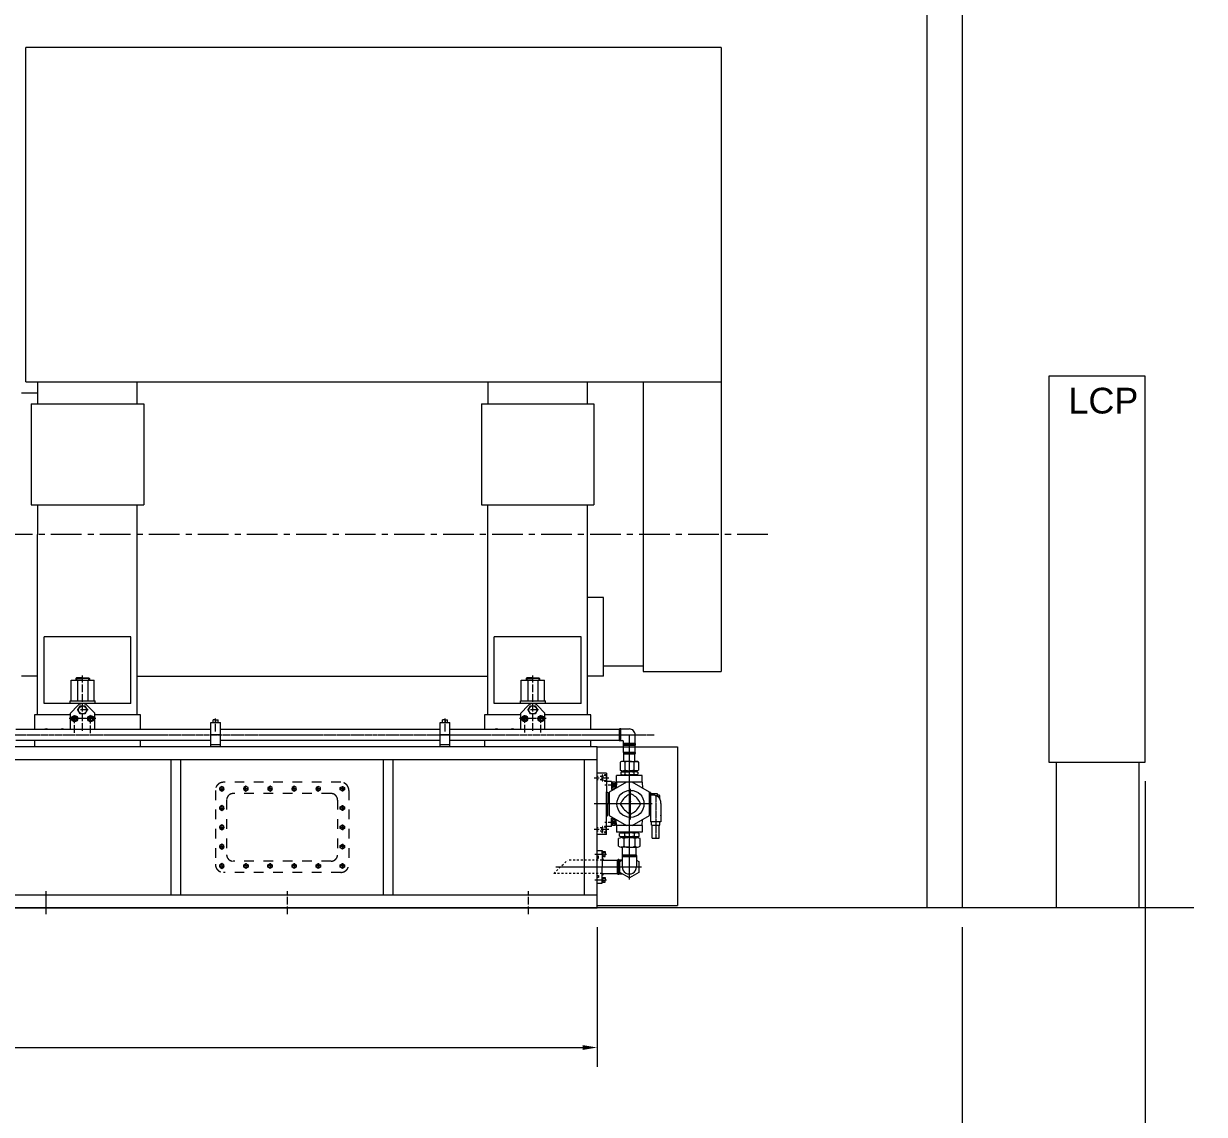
# Model space of a CAD drawing. Header units: millimetres. Extents: x 907 to 806139, y 2004 to 615514.
# Drawn here: x 429443 to 522693, y 344287 to 430429 of the extents above; entities that cross this region are included whole.
import ezdxf

# ---------------------------------------------------------------- set-up
doc = ezdxf.new("R2010")
doc.units = ezdxf.units.MM
doc.header["$LTSCALE"] = 25.4
for name, pattern in [('ACAD_ISO04W100', [30, 24, -3, 0, -3]), ('CENTER', [50.8, 31.75, -6.35, 6.35, -6.35]), ('CHAIN', [0.7087, 0.4724, -0.0591, 0.1181, -0.0591]), ('EB_DASH', [6, 3, -3])]:
    doc.linetypes.add(name, pattern=pattern)
doc.layers.get('Defpoints').update_dxf_attribs({"lineweight": 5})
for name, color, linetype, lineweight in [('06___ANNOTATIONS', 7, 'Continuous', 5), ('CAXA0', 7, 'Continuous', 5), ('CAXA1', 5, 'CENTER', 5)]:
    doc.layers.add(name, color=color, linetype=linetype, lineweight=lineweight)
doc.styles.add('Roman', font='arial.ttf')
doc.styles.get("Standard").update_dxf_attribs({"font": 'arial.ttf'})
doc.dimstyles.new('ISO-25', dxfattribs={"dimscale": 30, "dimtxt": 38.1, "dimasz": 38.1, "dimexe": 50.8, "dimexo": 50.8, "dimgap": 15.875, "dimtad": 1, "dimtih": 1, "dimtoh": 1, "dimdec": 1, "dimlfac": 0.03937, "dimdsep": 46, "dimtxsty": 'Standard', "dimcen": 63.5, "dimclrd": 7, "dimclre": 7, "dimclrt": 7, "dimadec": 0, "dimazin": 0, "dimtfac": 1, "dimtdec": 1, "dimtmove": 0, "dimatfit": 3, "dimfxl": 25.4, "dimlwd": 5, "dimlwe": 5, "dimarcsym": 0})

# ---------------------------------------------------------------- blocks, each defined once
blk = doc.blocks.new('*D154')
at = {"color": 7, "linetype": 'Continuous', "lineweight": 5, "transparency": 16777216}
for p, q in [((376031, 359082), (376031, 348043)), ((474741, 359082), (474741, 348043)), ((377174, 349567), (473598, 349567))]:
    blk.add_line(p, q, dxfattribs=at)
at = {"color": 7, "transparency": 16777216}
for points in [[(377174, 349758), (377174, 349377), (376031, 349567)], [(473598, 349758), (473598, 349377), (474741, 349567)]]:
    blk.add_solid(points, dxfattribs=at)
at = {"layer": 'Defpoints', "color": 0, "transparency": 16777216}
for p in [(376031, 360606), (474741, 360606), (474741, 349567)]:
    blk.add_point(p, dxfattribs=at)
at = {"color": 7, "lineweight": 5, "transparency": 16777216, "insert": (425386, 352520), "char_height": 4953, "attachment_point": 5, "style": 'Roman'}
blk.add_mtext('A', dxfattribs=at)
blk = doc.blocks.new('*D155')
at = {"color": 7, "linetype": 'Continuous', "lineweight": 5, "transparency": 16777216}
for p, q in [((518020, 370590), (518020, 337458)), ((503555, 359082), (503555, 337458)), ((504698, 338982), (516877, 338982)), ((510787, 338982), (510787, 324055)), ((510787, 324055), (522693, 324055))]:
    blk.add_line(p, q, dxfattribs=at)
at = {"color": 7, "transparency": 16777216}
for points in [[(504698, 339173), (504698, 338792), (503555, 338982)], [(516877, 339173), (516877, 338792), (518020, 338982)]]:
    blk.add_solid(points, dxfattribs=at)
at = {"layer": 'Defpoints', "color": 0, "transparency": 16777216}
for p in [(518020, 372114), (503555, 360606), (518020, 338982)]:
    blk.add_point(p, dxfattribs=at)
at = {"color": 7, "lineweight": 5, "transparency": 16777216, "insert": (516740, 327060), "char_height": 4953, "attachment_point": 5, "style": 'Roman'}
blk.add_mtext('569', dxfattribs=at)
blk = doc.blocks.new('*D156')
at = {"color": 7, "linetype": 'Continuous', "lineweight": 5, "transparency": 16777216}
for p, q in [((311273, 368840), (311273, 337458)), ((503555, 359082), (503555, 337458)), ((502412, 338982), (312416, 338982))]:
    blk.add_line(p, q, dxfattribs=at)
at = {"color": 7, "transparency": 16777216}
for points in [[(312416, 339173), (312416, 338792), (311273, 338982)], [(502412, 339173), (502412, 338792), (503555, 338982)]]:
    blk.add_solid(points, dxfattribs=at)
at = {"layer": 'Defpoints', "color": 0, "transparency": 16777216}
for p in [(311273, 370364), (503555, 360606), (311273, 338982)]:
    blk.add_point(p, dxfattribs=at)
at = {"color": 7, "lineweight": 5, "transparency": 16777216, "insert": (407414, 342020), "char_height": 4953, "attachment_point": 5, "style": 'Roman'}
blk.add_mtext('C', dxfattribs=at)

msp = doc.modelspace()

# ---------------------------------------------------------------- linework, layer by layer
at = {"color": 7, "lineweight": 5}
for p, q in [((500760.86, 439345.85), (500760.86, 360605.85)), ((503554.86, 439345.85), (503554.86, 360605.85)), ((484520.4, 428550.85), (429609.61, 428550.85)), ((429609.61, 402134.85), (429609.61, 428550.85)), ((484520.4, 428550.85), (484520.4, 379274.74)), ((429609.61, 402134.85), (478360.9, 402134.85)), ((430545.4, 402134.85), (430545.4, 400414.7)), ((438419.4, 400414.7), (438419.4, 402134.85)), ((466105.4, 402134.85), (466105.4, 400414.7)), ((473979.4, 400414.7), (473979.4, 402134.85)), ((478360.9, 402134.85), (484520.4, 402134.85)), ((478360.9, 402134.85), (478360.9, 379274.74)), ((518020.1, 402594.25), (510400.1, 402594.25)), ((510400.1, 402594.25), (510400.1, 372114.25)), ((518020.1, 372114.25), (518020.1, 402594.25)), ((430545.4, 401245.85), (429275.4, 401245.85)), ((430037.4, 400414.7), (438927.4, 400414.7)), ((430037.4, 400414.7), (430037.4, 392437.85)), ((438927.4, 400414.7), (438927.4, 392437.85)), ((465597.4, 400414.7), (474487.4, 400414.7)), ((465597.4, 400414.7), (465597.4, 392437.85)), ((474487.4, 400414.7), (474487.4, 392437.85)), ((430037.4, 392437.85), (438927.4, 392437.85)), ((430545.4, 392437.85), (430545.4, 390069.85)), ((438419.4, 375845.85), (438419.4, 392437.85)), ((465597.4, 392437.85), (474487.4, 392437.85)), ((466105.4, 375845.85), (466105.4, 392437.85)), ((473979.4, 375845.85), (473979.4, 392437.85)), ((430545.4, 375845.85), (430545.4, 390069.85)), ((475249.4, 385116.85), (473979.4, 385116.85)), ((475249.4, 378893.85), (475249.4, 385116.85)), ((431053.4, 376734.85), (431053.4, 382005.35)), ((437911.4, 382005.35), (431053.4, 382005.35)), ((437911.4, 376734.85), (437911.4, 382005.35)), ((466613.4, 376734.85), (466613.4, 382005.35)), ((473471.4, 382005.35), (466613.4, 382005.35)), ((473471.4, 376734.85), (473471.4, 382005.35)), ((475249.4, 379707.03), (478360.9, 379707.03)), ((430545.4, 378893.85), (429275.4, 378893.85)), ((433626.42, 378766.85), (433568, 378720.11)), ((433568, 378720.11), (433568, 378589.05)), ((433568, 378720.11), (434101.4, 378720.11)), ((434101.4, 378766.85), (433626.42, 378766.85)), ((433626.42, 378720.11), (433626.42, 378589.05)), ((434101.4, 378766.85), (434576.38, 378766.85)), ((434634.8, 378720.11), (434101.4, 378720.11)), ((434576.38, 378766.85), (434634.8, 378720.11)), ((434576.38, 378720.11), (434576.38, 378589.05)), ((434634.8, 378720.11), (434634.8, 378589.05)), ((438419.4, 378893.85), (466105.4, 378893.85)), ((469186.42, 378766.85), (469128, 378720.11)), ((469128, 378720.11), (469128, 378589.05)), ((469128, 378720.11), (469661.4, 378720.11)), ((469661.4, 378766.85), (469186.42, 378766.85)), ((469186.42, 378720.11), (469186.42, 378589.05)), ((469661.4, 378766.85), (470136.38, 378766.85)), ((470194.8, 378720.11), (469661.4, 378720.11)), ((470136.38, 378766.85), (470194.8, 378720.11)), ((470136.38, 378720.11), (470136.38, 378589.05)), ((470194.8, 378720.11), (470194.8, 378589.05)), ((475249.4, 378893.85), (473979.4, 378893.85)), ((478360.9, 379274.74), (484520.4, 379274.74)), ((433187, 378589.05), (435015.8, 378589.05)), ((433187, 376938.05), (433187, 378589.05)), ((433698.1, 378589.05), (433698.1, 376938.05)), ((434504.69, 378589.05), (434504.69, 376938.05)), ((435015.8, 376938.05), (435015.8, 378589.05)), ((468747, 378589.05), (470575.8, 378589.05)), ((468747, 376938.05), (468747, 378589.05)), ((469258.1, 378589.05), (469258.1, 376938.05)), ((470064.69, 378589.05), (470064.69, 376938.05)), ((470575.8, 376938.05), (470575.8, 378589.05)), ((437911.4, 376734.85), (431053.4, 376734.85)), ((433110.8, 376734.85), (433110.8, 376938.05)), ((433110.8, 376938.05), (435092, 376938.05)), ((435092, 376734.85), (435092, 376938.05)), ((473471.4, 376734.85), (466613.4, 376734.85)), ((468670.8, 376734.85), (468670.8, 376938.05)), ((468670.8, 376938.05), (470652, 376938.05)), ((470652, 376734.85), (470652, 376938.05)), ((433148.85, 375845.85), (430291.35, 375845.85)), ((430291.35, 375845.85), (430291.35, 374702.85)), ((433148.9, 375845.85), (430545.4, 375845.85)), ((433148.9, 375972.85), (433736.28, 376580.05)), ((433148.9, 374702.85), (433148.9, 375972.85)), ((435053.9, 375972.85), (434466.52, 376580.05)), ((438673.35, 375845.85), (435053.85, 375845.85)), ((435053.9, 374702.85), (435053.9, 375972.85)), ((438419.4, 375845.85), (435053.9, 375845.85)), ((438673.35, 374702.85), (438673.35, 375845.85)), ((468708.85, 375845.85), (465851.35, 375845.85)), ((465851.35, 375845.85), (465851.35, 374702.85)), ((468708.9, 375845.85), (466105.4, 375845.85)), ((468708.9, 375972.85), (469296.28, 376580.05)), ((468708.9, 374702.85), (468708.9, 375972.85)), ((470613.9, 375972.85), (470026.52, 376580.05)), ((474233.35, 375845.85), (470613.85, 375845.85)), ((470613.9, 374702.85), (470613.9, 375972.85)), ((473979.4, 375845.85), (470613.9, 375845.85)), ((474233.35, 374702.85), (474233.35, 375845.85)), ((444220.17, 373305.85), (444220.17, 375236.25)), ((444220.17, 375236.25), (444982.17, 375236.25)), ((444601.17, 375439.45), (444403.2, 375439.45)), ((444403.2, 375236.25), (444403.2, 375439.45)), ((444601.17, 375439.45), (444799.15, 375439.45)), ((444601.17, 375439.45), (444601.17, 375236.25)), ((444799.15, 375236.25), (444799.15, 375439.45)), ((444982.17, 373305.85), (444982.17, 375236.25)), ((462341.07, 373305.85), (462341.07, 375236.25)), ((462341.07, 375236.25), (463103.07, 375236.25)), ((462722.07, 375439.45), (462524.09, 375439.45)), ((462524.09, 375236.25), (462524.09, 375439.45)), ((462722.07, 375439.45), (462920.04, 375439.45)), ((462722.07, 375439.45), (462722.07, 375236.25)), ((462920.04, 375236.25), (462920.04, 375439.45)), ((463103.07, 373305.85), (463103.07, 375236.25)), ((428832.24, 374702.85), (444220.17, 374702.85)), ((444982.17, 374271.05), (444220.17, 374271.05)), ((444982.17, 374702.85), (462341.07, 374702.85)), ((463103.07, 374271.05), (462341.07, 374271.05)), ((463103.07, 374702.85), (476468.02, 374702.85)), ((476519.35, 374613.95), (476468.02, 374702.85)), ((476468.02, 374702.85), (476468.02, 373839.25)), ((476519.35, 374613.95), (476599.38, 374728.25)), ((476519.35, 374271.05), (476519.35, 374613.95)), ((476519.35, 374588.55), (476519.35, 374613.95)), ((476519.35, 374271.05), (476519.35, 373928.15)), ((476599.38, 374728.25), (477281.35, 374728.25)), ((476599.38, 373813.85), (476599.38, 374728.25)), ((477737.73, 373587.46), (477737.73, 374243.66)), ((474741.35, 373305.85), (411134.42, 373305.85)), ((428832.24, 373839.25), (444220.17, 373839.25)), ((430291.35, 373839.25), (430291.35, 373305.85)), ((438673.35, 373305.85), (438673.35, 373839.25)), ((444220.17, 373509.05), (444982.17, 373509.05)), ((444982.17, 373839.25), (462341.07, 373839.25)), ((462341.07, 373509.05), (463103.07, 373509.05)), ((463103.07, 373839.25), (476468.02, 373839.25)), ((465851.35, 373839.25), (465851.35, 373305.85)), ((474233.35, 373305.85), (474233.35, 373839.25)), ((474741.35, 360605.85), (474741.35, 373305.85)), ((474741.35, 373305.85), (481091.35, 373305.85)), ((476519.35, 373928.15), (476468.02, 373839.25)), ((476519.35, 373928.15), (476599.38, 373813.85)), ((476599.38, 373813.85), (476748.77, 373813.85)), ((476824.97, 373587.46), (476824.97, 373737.65)), ((476936.94, 373509.05), (476824.97, 373587.46)), ((477737.73, 373587.46), (476824.97, 373587.46)), ((476936.94, 373509.05), (476824.97, 373430.65)), ((476824.97, 372876.26), (476824.97, 373430.65)), ((477737.73, 373430.65), (476824.97, 373430.65)), ((476936.94, 373509.05), (477625.75, 373509.05)), ((477625.75, 373509.05), (477737.73, 373587.46)), ((477625.75, 373509.05), (477737.73, 373430.65)), ((477737.73, 372876.26), (477737.73, 373430.65)), ((481091.35, 373305.85), (481091.35, 360776.86)), ((474741.35, 372289.85), (393467.76, 372289.85)), ((441093.97, 361621.85), (441093.97, 372289.85)), ((441855.97, 361621.85), (441855.97, 372289.85)), ((457857.97, 361621.85), (457857.97, 372289.85)), ((458619.97, 361621.85), (458619.97, 372289.85)), ((473725.35, 361621.85), (473725.35, 372289.85)), ((476563.53, 372108.34), (476562.97, 371482.94)), ((476563.53, 372108.34), (476562.97, 371482.94)), ((476659.88, 372163.86), (476563.53, 372108.34)), ((476659.88, 372163.86), (476563.53, 372108.34)), ((477282.4, 372163.3), (476659.88, 372163.86)), ((477282.4, 372163.3), (476659.88, 372163.86)), ((476936.94, 372797.86), (476824.97, 372876.26)), ((477737.73, 372876.26), (476824.97, 372876.26)), ((476936.94, 372797.86), (476848.21, 372746.52)), ((477712.33, 372747.77), (476850.37, 372747.77)), ((476850.65, 372163.68), (476850.37, 372747.77)), ((476922.94, 372108.02), (476922.38, 371482.62)), ((476922.94, 372108.02), (476922.38, 371482.62)), ((477625.75, 372797.86), (476936.94, 372797.86)), ((477280.3, 372163.3), (477902.82, 372163.86)), ((477280.3, 372163.3), (477902.82, 372163.86)), ((477625.75, 372797.86), (477737.73, 372876.26)), ((477625.75, 372797.86), (477712.33, 372747.77)), ((477639.76, 372108.02), (477640.32, 371482.62)), ((477639.76, 372108.02), (477640.32, 371482.62)), ((477712.05, 372163.68), (477712.33, 372747.77)), ((477902.82, 372163.86), (477999.17, 372108.34)), ((477902.82, 372163.86), (477999.17, 372108.34)), ((477999.17, 372108.34), (477999.73, 371482.94)), ((477999.17, 372108.34), (477999.73, 371482.94)), ((510400.1, 372114.25), (518020.1, 372114.25)), ((510985.42, 372114.25), (510985.42, 360605.85)), ((517524.86, 372114.25), (517524.86, 360605.85)), ((474741.35, 366574.85), (474741.35, 371400.85)), ((475475.41, 371223.05), (474741.35, 371223.05)), ((475475.41, 371223.05), (475475.41, 369771.61)), ((476659.22, 371427.26), (476562.97, 371482.94)), ((476659.22, 371427.26), (476562.97, 371482.94)), ((476697.44, 371350.05), (476613.58, 371301.73)), ((476613.58, 371301.73), (476613.58, 371144.37)), ((476697.44, 371096.05), (476613.58, 371144.37)), ((476659.22, 371427.26), (477281.74, 371426.7)), ((476659.22, 371427.26), (477281.74, 371426.7)), ((476697.44, 371350.05), (477281.35, 371350.05)), ((476786.44, 371427.14), (476786.35, 371350.05)), ((476786.44, 371427.14), (476786.35, 371350.05)), ((476922.19, 371299.44), (476922.19, 371146.66)), ((477903.48, 371427.26), (477280.96, 371426.7)), ((477903.48, 371427.26), (477280.96, 371426.7)), ((477865.25, 371350.05), (477281.35, 371350.05)), ((477640.51, 371299.44), (477640.51, 371146.66)), ((477776.26, 371427.14), (477776.35, 371350.05)), ((477776.26, 371427.14), (477776.35, 371350.05)), ((477865.25, 371350.05), (477949.11, 371301.73)), ((477865.25, 371096.05), (477949.11, 371144.37)), ((477903.48, 371427.26), (477999.73, 371482.94)), ((477903.48, 371427.26), (477999.73, 371482.94)), ((477949.11, 371301.73), (477949.11, 371144.37)), ((475881.81, 370588.05), (475475.41, 370588.05)), ((477053.95, 370511.85), (475693.85, 369726.6)), ((475881.81, 370588.05), (475881.81, 369951.9)), ((475945.31, 370478.65), (475881.81, 370478.65)), ((475945.31, 370264.92), (475881.81, 370320.43)), ((475945.31, 370245.46), (475881.81, 370300.97)), ((476148.51, 370511.85), (475945.31, 370511.85)), ((475945.31, 370511.85), (475945.31, 370054.65)), ((476148.51, 370383.68), (475945.31, 370383.68)), ((476148.51, 370511.85), (476148.51, 370054.65)), ((476276.77, 370511.85), (476243.34, 370043.85)), ((476276.77, 370511.85), (476276.77, 371045.25)), ((478285.92, 371045.25), (476276.77, 371045.25)), ((478285.92, 371045.25), (476276.77, 371045.25)), ((478285.92, 370511.85), (476276.77, 370511.85)), ((476697.44, 371096.05), (477281.35, 371096.05)), ((476747.95, 371045.25), (476747.95, 371096.05)), ((477865.25, 371096.05), (477281.35, 371096.05)), ((478868.85, 369726.6), (477508.74, 370511.85)), ((477814.75, 371045.25), (477814.75, 371096.05)), ((478285.92, 370511.85), (478285.92, 371045.25)), ((478285.92, 370511.85), (478285.92, 371045.25)), ((478285.92, 370511.85), (478319.35, 370043.85)), ((475475.41, 366397.05), (475475.41, 369771.61)), ((475475.41, 369771.61), (475587.38, 369705.04)), ((475587.38, 369705.04), (475587.38, 368810.05)), ((475693.85, 369726.6), (475693.85, 367893.51)), ((475945.31, 370087.85), (475881.81, 370087.85)), ((475881.81, 369951.9), (476084.09, 369951.9)), ((476148.51, 370182.83), (475945.31, 370182.83)), ((476148.51, 370054.65), (475945.31, 370054.65)), ((478868.85, 367893.51), (478868.85, 369726.6)), ((478955.21, 369699.05), (478868.85, 369699.05)), ((478955.21, 369699.05), (478955.21, 367702.34)), ((478955.21, 369622.85), (479475.91, 369622.85)), ((479291.01, 369508.9), (478955.21, 369508.9)), ((479329.11, 369469.85), (479329.11, 369470.8)), ((479475.91, 369622.85), (479475.91, 369401.26)), ((479620.01, 369508.9), (479475.91, 369508.9)), ((479670.81, 369251.09), (479670.81, 369458.1)), ((479670.81, 369458.1), (479670.81, 369251.09)), ((475587.38, 367915.06), (475587.38, 368810.05)), ((479729.71, 369051.35), (479729.71, 368835.43)), ((479729.71, 368835.43), (479761.63, 368835.43)), ((479761.63, 368835.43), (479761.63, 367921.05)), ((475475.41, 367848.49), (475587.38, 367915.06)), ((475693.85, 367893.51), (477053.95, 367108.25)), ((475881.81, 367032.05), (475881.81, 367668.2)), ((475881.81, 367668.2), (476084.09, 367668.2)), ((475945.31, 367532.25), (475881.81, 367532.25)), ((476148.51, 367565.45), (475945.31, 367565.45)), ((475945.31, 367108.25), (475945.31, 367565.45)), ((476148.51, 367437.28), (475945.31, 367437.28)), ((476148.51, 367108.25), (476148.51, 367565.45)), ((476276.77, 367108.25), (476243.34, 367576.26)), ((477508.74, 367108.25), (478868.85, 367893.51)), ((478285.92, 367108.25), (478319.35, 367576.26)), ((478955.21, 367921.05), (478868.85, 367921.05)), ((478955.21, 367921.05), (478955.21, 367702.34)), ((478955.21, 367870.25), (478955.21, 367387.65)), ((479768.01, 367921.05), (479761.63, 367921.05)), ((479768.01, 367921.05), (479768.01, 367387.65)), ((479768.01, 367870.25), (479768.01, 367921.05)), ((475881.81, 367032.05), (475475.41, 367032.05)), ((475945.31, 367318.52), (475881.81, 367374.03)), ((475945.31, 367299.06), (475881.81, 367354.57)), ((475945.31, 367141.45), (475881.81, 367141.45)), ((476148.51, 367236.43), (475945.31, 367236.43)), ((476148.51, 367108.25), (475945.31, 367108.25)), ((478285.92, 367108.25), (476276.77, 367108.25)), ((476276.77, 367108.25), (476276.77, 366574.85)), ((477281.35, 366574.85), (476276.77, 366574.85)), ((477281.35, 366574.85), (476276.77, 366574.85)), ((476595.84, 366524.05), (476511.98, 366475.73)), ((476595.84, 366524.05), (477281.35, 366524.05)), ((476609.4, 366574.85), (476609.4, 366524.05)), ((478285.92, 366574.85), (477281.35, 366574.85)), ((477966.85, 366524.05), (477281.35, 366524.05)), ((478285.92, 366574.85), (477814.66, 366574.85)), ((477953.29, 366574.85), (477953.29, 366524.05)), ((477966.85, 366524.05), (478050.71, 366475.73)), ((478285.92, 367108.25), (478285.92, 366574.85)), ((478285.92, 367108.25), (478285.92, 366574.85)), ((479768.01, 367387.65), (478955.21, 367387.65)), ((479031.45, 367120.95), (479031.45, 367387.65)), ((479031.45, 367120.95), (479691.85, 367120.95)), ((479082.25, 366104.95), (479082.25, 367120.95)), ((479641.05, 366104.95), (479641.05, 367120.95)), ((479691.85, 367120.95), (479691.85, 367387.65)), ((475475.41, 366397.05), (474741.35, 366397.05)), ((476417.84, 365457.25), (476417.84, 366066.85)), ((476511.98, 366267.57), (476511.98, 366475.73)), ((476595.84, 366219.25), (476511.98, 366267.57)), ((476595.84, 366219.25), (477281.35, 366219.25)), ((477281.26, 366143.05), (476630.38, 366143.05)), ((476648.98, 366143.05), (476648.98, 366219.25)), ((476843.11, 366066.85), (476843.11, 365457.25)), ((476909.03, 366473.44), (476909.03, 366269.86)), ((477281.35, 365840.03), (477281.26, 365840.03)), ((477281.35, 365840.03), (477281.26, 365840.03)), ((477966.85, 366219.25), (477281.35, 366219.25)), ((477281.44, 366143.05), (477932.31, 366143.05)), ((477653.67, 366473.44), (477653.67, 366269.86)), ((477719.59, 366066.85), (477719.59, 365457.25)), ((477913.72, 366143.05), (477913.72, 366219.25)), ((477966.85, 366219.25), (478050.71, 366267.57)), ((478050.71, 366267.57), (478050.71, 366475.73)), ((478144.86, 365457.25), (478144.86, 366066.85)), ((479082.25, 366104.95), (479641.05, 366104.95)), ((474741.35, 365127.19), (475122.35, 365127.19)), ((475122.35, 365127.19), (475122.35, 363831.79)), ((475122.35, 364847.79), (475122.35, 365038.29)), ((475185.85, 365014.41), (475122.35, 365014.41)), ((475185.85, 364829.37), (475122.35, 364885.31)), ((475185.85, 364808.68), (475122.35, 364864.62)), ((475185.85, 364681.17), (475122.35, 364681.17)), ((475185.85, 365038.29), (475363.65, 365038.29)), ((475185.85, 365038.29), (475185.85, 364657.29)), ((475363.65, 364943.04), (475185.85, 364943.04)), ((475363.65, 364752.54), (475185.85, 364752.54)), ((475185.85, 364657.29), (475363.65, 364657.29)), ((475363.65, 365038.29), (475363.65, 364847.79)), ((475363.65, 364657.29), (475363.65, 364847.79)), ((477281.26, 365381.05), (476630.38, 365381.05)), ((476836.94, 364720.79), (476722.63, 364640.69)), ((476722.63, 364640.82), (477840.23, 364640.69)), ((476722.63, 364640.82), (476722.63, 363831.79)), ((476748.04, 364784.42), (476748.04, 365381.05)), ((476748.04, 364784.42), (477281.35, 364784.42)), ((476748.04, 364784.42), (476836.94, 364720.79)), ((476748.12, 364784.42), (477814.66, 364784.42)), ((476836.94, 364720.79), (477281.44, 364720.79)), ((477725.76, 364720.79), (477281.26, 364720.79)), ((477281.35, 364720.79), (477281.44, 364720.79)), ((477281.44, 365381.05), (477932.31, 365381.05)), ((477814.66, 364784.42), (477725.76, 364720.79)), ((477725.76, 364720.79), (477840.06, 364640.69)), ((477814.66, 364784.42), (477814.66, 365381.05)), ((477840.06, 364640.82), (477840.06, 363831.79)), ((475122.35, 364365), (476341.12, 364365)), ((475122.35, 362536.39), (475122.35, 363831.79)), ((476392.35, 364276.27), (476341.12, 364365)), ((476341.12, 363298.57), (476341.12, 364365)), ((476472.44, 364390.66), (476392.35, 364276.27)), ((476392.35, 364276.11), (476392.35, 363831.61)), ((476392.35, 363387.47), (476392.35, 363831.97)), ((476472.39, 364390.59), (476722.63, 364390.59)), ((476472.39, 364390.59), (476472.39, 363272.99)), ((476472.39, 363272.99), (476472.39, 364390.59)), ((475122.35, 363298.57), (476341.12, 363298.57)), ((475185.85, 362797.37), (475122.35, 362853.31)), ((475185.85, 362776.68), (475122.35, 362832.62)), ((475185.85, 363006.29), (475363.65, 363006.29)), ((475185.85, 363006.29), (475185.85, 362625.29)), ((475363.65, 362911.04), (475185.85, 362911.04)), ((475363.65, 363006.29), (475363.65, 362815.79)), ((475363.65, 362625.29), (475363.65, 362815.79)), ((476392.35, 363387.31), (476341.12, 363298.57)), ((476472.44, 363272.92), (476392.35, 363387.31)), ((476472.39, 363272.99), (476753.57, 363272.99)), ((474741.35, 362536.39), (475122.35, 362536.39)), ((475363.65, 362720.54), (475185.85, 362720.54)), ((475185.85, 362625.29), (475363.65, 362625.29)), ((376030.66, 361621.85), (474741.35, 361621.85)), ((521852.96, 360605.85), (306330.5, 360605.85)), ((376030.66, 360605.85), (474741.35, 360605.85)), ((474741.35, 360776.86), (481091.35, 360776.86))]:
    msp.add_line(p, q, dxfattribs=at)
at = {"color": 7, "linetype": 'ACAD_ISO04W100', "lineweight": 5}
for p, q in [((434101.4, 374575.85), (434101.4, 378941.99)), ((469661.4, 374575.85), (469661.4, 378941.99)), ((433466.4, 374422.23), (433466.4, 375862.84)), ((434532.27, 376226.85), (433670.52, 376226.85)), ((434736.4, 374400.81), (434736.4, 375862.84)), ((469026.4, 374441.48), (469026.4, 375862.84)), ((470092.27, 376226.85), (469230.52, 376226.85)), ((470296.4, 374439.79), (470296.4, 375862.84)), ((435158.36, 375541.05), (433044.43, 375541.05)), ((444601.17, 374530.85), (444601.17, 375540.09)), ((462722.07, 374530.85), (462722.07, 375540.09)), ((470718.36, 375541.05), (468604.43, 375541.05)), ((475654.75, 370842.05), (474512.72, 370842.05)), ((476220.69, 370283.25), (475347.01, 370283.25)), ((475654.75, 366778.05), (474512.72, 366778.05)), ((476220.69, 367336.85), (475347.01, 367336.85)), ((474544.16, 364847.79), (475467.68, 364847.79)), ((474544.16, 362815.79), (475467.68, 362815.79)), ((450276.07, 360093.56), (450276.07, 361921.94)), ((469326.07, 360093.56), (469326.07, 361921.94))]:
    msp.add_line(p, q, dxfattribs=at)
at = {"color": 7, "linetype": 'CHAIN', "lineweight": 5, "ltscale": 20}
msp.add_line((416390.76, 374271.05), (479252.31, 374271.05), dxfattribs=at)
at = {"color": 7, "linetype": 'CHAIN', "lineweight": 5, "ltscale": 10}
for p, q in [((477281.35, 362825.61), (477281.35, 374271.05)), ((477380.41, 367578.8), (477380.41, 370009.13)), ((479084.43, 368810.05), (474512.72, 368810.05)), ((471471.84, 363831.79), (478236.59, 363831.79)), ((431226.07, 360093.56), (431226.07, 361921.94))]:
    msp.add_line(p, q, dxfattribs=at)
at = {"color": 7, "linetype": 'EB_DASH', "lineweight": 5, "ltscale": 10}
for p, q in [((445094.47, 370219.22), (445094.47, 369791.63)), ((454492.47, 370511.85), (445221.47, 370511.85)), ((446999.47, 369790.06), (446999.47, 370217.65)), ((448904.47, 369790.06), (448904.47, 370217.65)), ((450809.47, 369790.06), (450809.47, 370217.65)), ((452714.47, 369788.49), (452714.47, 370216.08)), ((454619.47, 370219.22), (454619.47, 369791.63)), ((444586.47, 369876.85), (444586.47, 364034.85)), ((444903.97, 370003.85), (445284.97, 370003.85)), ((453730.47, 369622.85), (445983.47, 369622.85)), ((447189.97, 370005.42), (446808.97, 370005.42)), ((449094.97, 370005.42), (448713.97, 370005.42)), ((450999.97, 370005.42), (450618.97, 370005.42)), ((452904.97, 370003.85), (452523.97, 370003.85)), ((452859.31, 370003.85), (452569.62, 370003.85)), ((452714.47, 369859.01), (452714.47, 370148.7)), ((454809.97, 370003.85), (454428.97, 370003.85)), ((455127.47, 369876.85), (455127.47, 364034.85)), ((444903.97, 368479.85), (445284.97, 368479.85)), ((444949.62, 368479.85), (445239.31, 368479.85)), ((445094.47, 368695.22), (445094.47, 368267.63)), ((445094.47, 368624.7), (445094.47, 368335.01)), ((445475.47, 369114.85), (445475.47, 364796.85)), ((454238.47, 369114.85), (454238.47, 364796.85)), ((454809.97, 368479.85), (454428.97, 368479.85)), ((454764.31, 368479.85), (454474.62, 368479.85)), ((454619.47, 368695.22), (454619.47, 368267.63)), ((454619.47, 368624.7), (454619.47, 368335.01)), ((444903.97, 366955.85), (445284.97, 366955.85)), ((444949.62, 366955.85), (445239.31, 366955.85)), ((445094.47, 367171.22), (445094.47, 366743.63)), ((445094.47, 367100.7), (445094.47, 366811.01)), ((454809.97, 366955.85), (454428.97, 366955.85)), ((454764.31, 366955.85), (454474.62, 366955.85)), ((454619.47, 367171.22), (454619.47, 366743.63)), ((454619.47, 367100.7), (454619.47, 366811.01)), ((445094.47, 365647.22), (445094.47, 365219.63)), ((445094.47, 365576.7), (445094.47, 365287.01)), ((454619.47, 365647.22), (454619.47, 365219.63)), ((454619.47, 365576.7), (454619.47, 365287.01)), ((444903.97, 365431.85), (445284.97, 365431.85)), ((444949.62, 365431.85), (445239.31, 365431.85)), ((454809.97, 365431.85), (454428.97, 365431.85)), ((454764.31, 365431.85), (454474.62, 365431.85)), ((444903.97, 363907.85), (445284.97, 363907.85)), ((444949.62, 363907.85), (445239.31, 363907.85)), ((445094.47, 364123.22), (445094.47, 363695.63)), ((445094.47, 364052.7), (445094.47, 363763.01)), ((453730.47, 364288.85), (445983.47, 364288.85)), ((447189.97, 363906.28), (446808.97, 363906.28)), ((446999.47, 364121.65), (446999.47, 363694.06)), ((449094.97, 363906.28), (448713.97, 363906.28)), ((448904.47, 364121.65), (448904.47, 363694.06)), ((450999.97, 363906.28), (450618.97, 363906.28)), ((450809.47, 364121.65), (450809.47, 363694.06)), ((452904.97, 363907.85), (452523.97, 363907.85)), ((452859.31, 363907.85), (452569.62, 363907.85)), ((452714.47, 364123.22), (452714.47, 363695.63)), ((452714.47, 364052.7), (452714.47, 363763.01)), ((454809.97, 363907.85), (454428.97, 363907.85)), ((454764.31, 363907.85), (454474.62, 363907.85)), ((454619.47, 364123.22), (454619.47, 363695.63)), ((454619.47, 364052.7), (454619.47, 363763.01)), ((454492.47, 363399.85), (445221.47, 363399.85))]:
    msp.add_line(p, q, dxfattribs=at)
at = {"color": 7, "linetype": 'EB_DASH', "lineweight": 5, "ltscale": 2}
for p, q in [((475122.35, 370969.05), (474741.35, 370969.05)), ((475122.35, 370715.05), (474741.35, 370715.05)), ((475122.35, 371096.05), (475122.35, 370588.05)), ((475475.41, 371096.05), (475122.35, 371096.05)), ((475185.85, 371037.45), (475122.35, 371037.45)), ((475185.85, 370823.72), (475122.35, 370879.23)), ((475185.85, 370804.26), (475122.35, 370859.77)), ((475185.85, 370646.65), (475122.35, 370646.65)), ((475475.41, 370588.05), (475122.35, 370588.05)), ((475439.85, 371045.25), (475185.85, 371045.25)), ((475185.85, 371045.25), (475185.85, 370638.85)), ((475439.85, 370638.85), (475185.85, 370638.85)), ((475439.85, 371045.25), (475439.85, 370638.85)), ((475122.35, 366905.05), (474741.35, 366905.05)), ((475122.35, 366651.05), (474741.35, 366651.05)), ((475122.35, 366524.05), (475122.35, 367032.05)), ((475475.41, 367032.05), (475122.35, 367032.05)), ((475185.85, 366973.45), (475122.35, 366973.45)), ((475185.85, 366759.72), (475122.35, 366815.23)), ((475185.85, 366740.26), (475122.35, 366795.77)), ((475185.85, 366582.65), (475122.35, 366582.65)), ((475475.41, 366524.05), (475122.35, 366524.05)), ((475185.85, 366574.85), (475185.85, 366981.25)), ((475439.85, 366981.25), (475185.85, 366981.25)), ((475439.85, 366574.85), (475185.85, 366574.85)), ((475439.85, 366574.85), (475439.85, 366981.25)), ((474835.33, 364677.61), (474741.35, 364677.61)), ((474835.33, 364517.59), (474835.33, 364677.61)), ((471312.35, 363298.57), (472378.78, 364365)), ((475122.35, 364365), (472378.78, 364365)), ((474741.35, 364517.59), (474835.33, 364517.59)), ((475122.35, 363298.57), (471312.35, 363298.57)), ((474741.35, 363145.99), (474835.33, 363145.99)), ((474835.33, 362985.97), (474741.35, 362985.97)), ((474835.33, 363145.99), (474835.33, 362985.97))]:
    msp.add_line(p, q, dxfattribs=at)
at = {"color": 7, "linetype": 'CHAIN', "lineweight": 5, "ltscale": 7}
msp.add_line((479361.61, 369498.83), (479361.61, 366060.97), dxfattribs=at)
at = {"color": 7, "lineweight": 5}
for points in [[(434469.7, 376226.85), (434285.55, 375907.9), (433917.25, 375907.9), (433733.1, 376226.85), (433917.25, 376545.81), (434285.55, 376545.81)], [(470029.7, 376226.85), (469845.55, 375907.9), (469477.25, 375907.9), (469293.1, 376226.85), (469477.25, 376545.81), (469845.55, 376545.81)], [(433294.04, 375541.05), (433380.22, 375391.79), (433552.58, 375391.79), (433638.75, 375541.05), (433552.58, 375690.32), (433380.22, 375690.32)], [(434908.75, 375541.05), (434822.58, 375391.79), (434650.22, 375391.79), (434564.04, 375541.05), (434650.22, 375690.32), (434822.58, 375690.32)], [(468854.04, 375541.05), (468940.22, 375391.79), (469112.58, 375391.79), (469198.75, 375541.05), (469112.58, 375690.32), (468940.22, 375690.32)], [(470468.75, 375541.05), (470382.58, 375391.79), (470210.22, 375391.79), (470124.04, 375541.05), (470210.22, 375690.32), (470382.58, 375690.32)]]:
    msp.add_lwpolyline(points, close=True, dxfattribs=at)
at = {"color": 7, "linetype": 'EB_DASH', "lineweight": 5, "ltscale": 10}
for points in [[(445094.47, 369813.35), (445259.45, 369908.6), (445259.45, 370099.1), (445094.47, 370194.35), (444929.49, 370099.1), (444929.49, 369908.6)], [(446999.47, 370195.92), (446834.49, 370100.67), (446834.49, 369910.17), (446999.47, 369814.92), (447164.45, 369910.17), (447164.45, 370100.67)], [(448904.47, 370195.92), (448739.49, 370100.67), (448739.49, 369910.17), (448904.47, 369814.92), (449069.45, 369910.17), (449069.45, 370100.67)], [(450809.47, 370195.92), (450644.49, 370100.67), (450644.49, 369910.17), (450809.47, 369814.92), (450974.45, 369910.17), (450974.45, 370100.67)], [(452714.47, 370194.35), (452549.49, 370099.1), (452549.49, 369908.6), (452714.47, 369813.35), (452879.45, 369908.6), (452879.45, 370099.1)], [(454619.47, 369813.35), (454454.49, 369908.6), (454454.49, 370099.1), (454619.47, 370194.35), (454784.45, 370099.1), (454784.45, 369908.6)], [(445094.47, 368289.35), (445259.45, 368384.6), (445259.45, 368575.1), (445094.47, 368670.35), (444929.49, 368575.1), (444929.49, 368384.6)], [(454619.47, 368289.35), (454454.49, 368384.6), (454454.49, 368575.1), (454619.47, 368670.35), (454784.45, 368575.1), (454784.45, 368384.6)], [(445094.47, 366765.35), (445259.45, 366860.6), (445259.45, 367051.1), (445094.47, 367146.35), (444929.49, 367051.1), (444929.49, 366860.6)], [(454619.47, 366765.35), (454454.49, 366860.6), (454454.49, 367051.1), (454619.47, 367146.35), (454784.45, 367051.1), (454784.45, 366860.6)], [(445094.47, 365241.35), (445259.45, 365336.6), (445259.45, 365527.1), (445094.47, 365622.35), (444929.49, 365527.1), (444929.49, 365336.6)], [(454619.47, 365241.35), (454454.49, 365336.6), (454454.49, 365527.1), (454619.47, 365622.35), (454784.45, 365527.1), (454784.45, 365336.6)], [(445094.47, 363717.35), (445259.45, 363812.6), (445259.45, 364003.1), (445094.47, 364098.35), (444929.49, 364003.1), (444929.49, 363812.6)], [(446999.47, 363715.78), (446834.49, 363811.03), (446834.49, 364001.53), (446999.47, 364096.78), (447164.45, 364001.53), (447164.45, 363811.03)], [(448904.47, 363715.78), (448739.49, 363811.03), (448739.49, 364001.53), (448904.47, 364096.78), (449069.45, 364001.53), (449069.45, 363811.03)], [(450809.47, 363715.78), (450644.49, 363811.03), (450644.49, 364001.53), (450809.47, 364096.78), (450974.45, 364001.53), (450974.45, 363811.03)], [(452714.47, 363717.35), (452549.49, 363812.6), (452549.49, 364003.1), (452714.47, 364098.35), (452879.45, 364003.1), (452879.45, 363812.6)], [(454619.47, 363717.35), (454454.49, 363812.6), (454454.49, 364003.1), (454619.47, 364098.35), (454784.45, 364003.1), (454784.45, 363812.6)]]:
    msp.add_lwpolyline(points, close=True, dxfattribs=at)
at = {"color": 7, "lineweight": 5}
msp.add_lwpolyline([(477840.06, 364372.73), (478029.17, 364263.54), (478029.17, 363400.03), (477281.35, 362968.28), (476533.53, 363400.03), (476533.53, 364263.54), (476722.63, 364372.73)], dxfattribs=at)
for centre, radius in [((434101.4, 376226.85), 318.96), ((469661.4, 376226.85), 318.96), ((433466.4, 375541.05), 241.3), ((433466.4, 375541.05), 203.2), ((434736.4, 375541.05), 241.3), ((434736.4, 375541.05), 203.2), ((469026.4, 375541.05), 241.3), ((469026.4, 375541.05), 203.2), ((470296.4, 375541.05), 241.3), ((470296.4, 375541.05), 203.2), ((477370.03, 368810.24), 1066.8)]:
    msp.add_circle(centre, radius, dxfattribs=at)
at = {"color": 7, "linetype": 'EB_DASH', "lineweight": 5, "ltscale": 10}
for centre in [(445094.47, 370005.42), (446999.47, 370003.85), (448904.47, 370003.85), (450809.47, 370003.85), (452714.47, 370002.28), (454619.47, 370005.42), (445094.47, 368481.42), (454619.47, 368481.42), (445094.47, 366957.42), (454619.47, 366957.42), (445094.47, 365433.42), (454619.47, 365433.42), (445094.47, 363909.42), (446999.47, 363907.85), (448904.47, 363907.85), (450809.47, 363907.85), (452714.47, 363909.42), (454619.47, 363909.42)]:
    msp.add_circle(centre, 156.32, dxfattribs=at)
at = {"color": 7, "lineweight": 5}
for centre, radius, start, end in [((434101.4, 376226.85), 508, 44.0493818, 135.9506182), ((469661.4, 376226.85), 508, 44.0493818, 135.9506182), ((431226.07, 374525.05), 203.2, 61.0449756, 118.9550244), ((432496.07, 374525.05), 203.2, 61.0449756, 118.9550244), ((466786.07, 374525.05), 203.2, 61.0449756, 118.9550244), ((468056.07, 374525.05), 203.2, 61.0449756, 118.9550244), ((476546.59, 374648.92), 95.29, 56.3544434, 145.5330408), ((477281.35, 374271.05), 457.2, 356.5655859, 90), ((476546.59, 373893.18), 95.29, 214.4669592, 303.6455566), ((476748.77, 373737.65), 76.2, 0, 90), ((476903.02, 373509.05), 110.63, 134.872008, 225.127992), ((477659.67, 373509.05), 110.63, 314.872008, 45.127992), ((476743, 371845.57), 318.21, 55.5643177, 124.3328127), ((476743, 371845.57), 318.21, 55.5643177, 124.3328127), ((476887.29, 372821.83), 82.75, 138.86476, 243.499398), ((477281.33, 370973.87), 1189.43, 89.9485652, 107.536519), ((477281.33, 370973.87), 1189.43, 89.9485652, 107.536519), ((477281.37, 370973.87), 1189.43, 72.463481, 90.0514348), ((477281.37, 370973.87), 1189.43, 72.463481, 90.0514348), ((477819.7, 371845.57), 318.21, 55.6671873, 124.4356823), ((477819.7, 371845.57), 318.21, 55.6671873, 124.4356823), ((477675.4, 372821.83), 82.75, 296.500602, 41.13524), ((476742.91, 371745.39), 318.21, 235.5643177, 304.3328127), ((476742.91, 371745.39), 318.21, 235.5643177, 304.3328127), ((476767.38, 371087.97), 262.08, 53.7922003, 118.4842566), ((476767.38, 371358.13), 262.08, 241.5157434, 306.2077997), ((477312.02, 369832.69), 1517.68, 91.1581708, 104.8839267), ((477312.02, 372613.42), 1517.68, 255.1160733, 268.8418292), ((477282.8, 372616.13), 1189.43, 252.3606114, 269.9485652), ((477282.8, 372616.13), 1189.43, 252.3606114, 269.9485652), ((477279.89, 372616.13), 1189.43, 270.0514348, 287.6393886), ((477279.89, 372616.13), 1189.43, 270.0514348, 287.6393886), ((477250.67, 369832.69), 1517.68, 75.1160733, 88.8418292), ((477250.67, 372613.42), 1517.68, 271.1581708, 284.8839267), ((477819.79, 371745.39), 318.21, 235.6671873, 304.4356823), ((477819.79, 371745.39), 318.21, 235.6671873, 304.4356823), ((477795.32, 371087.97), 262.08, 61.5157434, 126.2077997), ((477795.32, 371358.13), 262.08, 233.7922003, 298.4842566), ((478146.46, 368022), 1772.25, 119.6426987, 149.2596251), ((477380.41, 369407.03), 190.58, 51.8756661, 125.4340313), ((476725.89, 368170.96), 1586.58, 27.2199523, 60.8765556), ((479291.01, 369470.8), 38.1, 0, 90), ((479379.91, 369469.85), 50.8, 180.0000315, 267.4965444), ((479361.61, 369051.35), 368.1, 0, 87.4966214), ((479620.01, 369458.1), 50.8, 0, 90), ((476773.13, 368810.24), 190.56, 141.8761809, 218.1238191), ((478146.46, 369598.47), 1772.25, 210.7403749, 240.3573013), ((476725.89, 369449.51), 1586.58, 299.1234444, 332.7800477), ((477966.93, 368810.24), 190.56, 332.4670581, 27.5329419), ((477380.41, 368213.43), 190.56, 234.5632094, 308.1270932), ((476704.61, 366084.65), 439.25, 62.2661247, 111.9970252), ((477298.86, 365006.69), 1517.68, 91.1581708, 104.8839267), ((477263.84, 365006.69), 1517.68, 75.1160733, 88.8418292), ((477858.08, 366084.65), 439.25, 68.0029748, 117.7338753), ((476977.25, 364841), 1347.46, 104.9169116, 114.5292463), ((476704.61, 366658.65), 439.25, 248.0029748, 297.7338753), ((476540.63, 365590.25), 564.49, 57.5983066, 78.3223669), ((477281.26, 364845.27), 1297.78, 90, 109.7316139), ((477298.86, 367736.62), 1517.68, 255.1160733, 268.8418292), ((477281.44, 364845.27), 1297.78, 70.2683861, 90), ((477263.84, 367736.62), 1517.68, 271.1581708, 284.8839267), ((477858.08, 366658.65), 439.25, 242.2661247, 291.9970252), ((478022.07, 365590.25), 564.49, 101.6776331, 122.4016934), ((477585.45, 364841), 1347.46, 65.4707537, 75.0830884), ((476977.25, 366683.11), 1347.46, 245.4707537, 255.0830884), ((476540.63, 365933.86), 564.49, 281.6776331, 302.4016934), ((476796.01, 364701.78), 95.6, 120.1750007, 219.7113303), ((477281.26, 366678.83), 1297.78, 250.2683861, 270), ((477281.44, 366678.83), 1297.78, 270, 289.7316139), ((478022.07, 365933.86), 564.49, 237.5983066, 258.3223669), ((477766.69, 364701.78), 95.6, 320.2886697, 59.8249993), ((477585.45, 366683.11), 1347.46, 284.9169116, 294.5292463), ((475122.35, 364365), 127, 0, 90), ((476416.27, 364328.97), 83.35, 47.6730106, 154.3825062), ((477281.35, 363831.79), 558.8, 179.0078897, 0.9921103), ((475122.35, 363298.57), 127, 270, 0), ((476416.27, 363334.61), 83.35, 205.6174938, 312.3269894)]:
    msp.add_arc(centre, radius, start, end, dxfattribs=at)
at = {"color": 7, "linetype": 'EB_DASH', "lineweight": 5, "ltscale": 10}
for centre, radius, start, end in [((445221.47, 369876.85), 635, 90, 180), ((454492.47, 369876.85), 635, 0, 90), ((445983.47, 369114.85), 508, 90, 180), ((453730.47, 369114.85), 508, 0, 90), ((445983.47, 364796.85), 508, 180, 270), ((453730.47, 364796.85), 508, 270, 0), ((445221.47, 364034.85), 635, 180, 270), ((454492.47, 364034.85), 635, 270, 0)]:
    msp.add_arc(centre, radius, start, end, dxfattribs=at)
at = {"layer": 'CAXA0', "color": 7, "linetype": 'Continuous', "lineweight": 5}
msp.add_point((477380.41, 368987.85), dxfattribs=at)
msp.add_point((477380.41, 368987.85), dxfattribs=at)
at = {"layer": 'CAXA1', "linetype": 'CENTER', "lineweight": 5, "ltscale": 3}
msp.add_line((488212.04, 390069.85), (394201.61, 390069.85), dxfattribs=at)

# ---------------------------------------------------------------- texts
at = {"layer": '06___ANNOTATIONS', "color": 7, "linetype": 'Continuous', "lineweight": 5, "insert": (511957.19, 400639.9), "char_height": 2031.996, "width": 109153.0252, "attachment_point": 4, "style": 'Roman'}
msp.add_mtext('LCP', dxfattribs=at)

# ---------------------------------------------------------------- dimensions: what is measured, and where the dimension line sits
at = {"color": 7, "lineweight": 5}
dim = msp.add_linear_dim(base=(518020.1, 338982.48), p1=(503554.86, 360605.85), p2=(518020.1, 372114.25), angle=180, dimstyle='ISO-25', override={"dimscale": 30, "dimtxt": 165.1, "dimdec": 0, "dimpost": '\\X', "dimtxsty": 'Roman', "dimtmove": 1}, dxfattribs=at)
dim.commit()
dim.dimension.update_dxf_attribs({"geometry": '*D155', "text_midpoint": (511263.73, 324054.76), "dimtype": 160})
for base, p1, p2, text, picture, middle in [((311273.16, 338982.48), (503554.86, 360605.85), (311273.16, 370364.13), 'C', '*D156', (407414.01, 342019.69)), ((474741.35, 349567.33), (376030.66, 360605.85), (474741.35, 360605.85), 'A', '*D154', (425386.01, 352520.08))]:
    dim = msp.add_linear_dim(base=base, p1=p1, p2=p2, angle=180, text=text, dimstyle='ISO-25', override={"dimscale": 30, "dimtxt": 165.1, "dimpost": '\\X', "dimtxsty": 'Roman', "dimtmove": 1}, dxfattribs=at)
    dim.commit()
    dim.dimension.update_dxf_attribs({"geometry": picture, "text_midpoint": middle})

doc.saveas('drawing.dxf')
